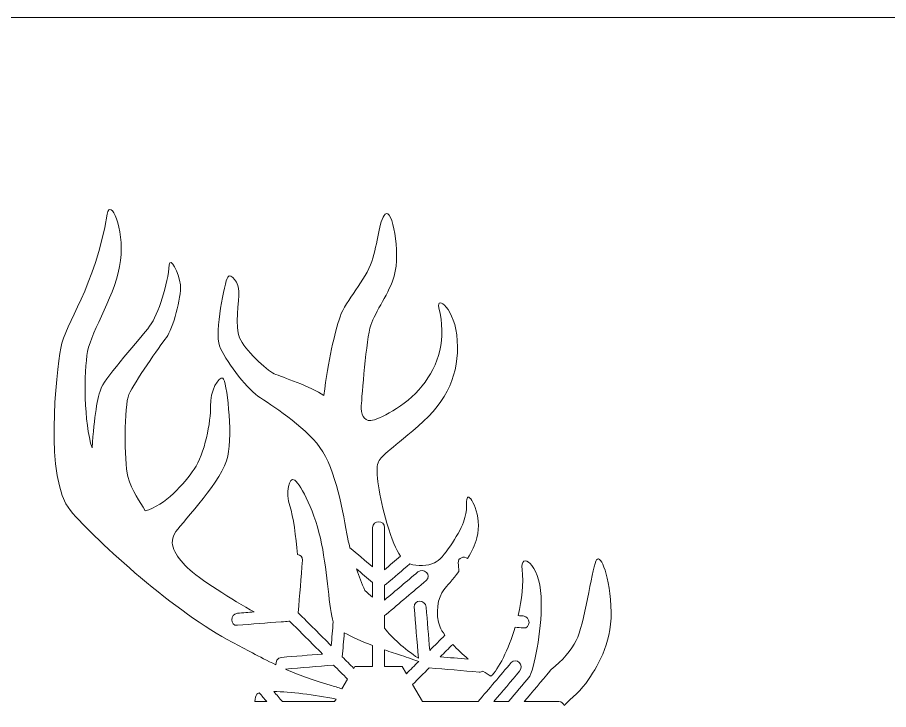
# Model space of a CAD drawing. Header units: inches. Extents: x -622 to 5384, y -2318 to 2869.
# Drawn here: x 2884.3 to 3204.1, y -1592.3 to -1338.1 of the extents above; entities that cross this region are included whole.
import ezdxf

# ---------------------------------------------------------------- set-up
doc = ezdxf.new("R2010")
doc.units = ezdxf.units.IN
doc.header["$MEASUREMENT"] = 0
doc.layers.add('Layer 1', color=7, linetype='Continuous')

msp = doc.modelspace()

# ---------------------------------------------------------------- linework, layer by layer
at = {"layer": 'Layer 1', "lineweight": 0}
msp.add_lwpolyline([(2402.19, -1338.07), (2402.19, -2317.69), (3381.81, -2317.69), (3381.81, -1338.07), (2402.19, -1338.07)], dxfattribs=at)
for points, knots in [([(2900.2, -1459.51), (2901.84, -1450.28), (2912.71, -1437.36), (2917.22, -1410.3), (2918.24, -1404.15), (2923.57, -1415.43), (2922.14, -1427.32), (2920.7, -1439.21), (2911.48, -1453.15), (2910.04, -1460.74), (2908.61, -1468.32), (2908.61, -1487.18), (2911.68, -1496.2), (2912.5, -1484.72), (2913.53, -1477.55), (2915.17, -1473.86), (2916.81, -1470.17), (2929.52, -1455.81), (2932.8, -1451.51), (2936.08, -1447.2), (2939.52, -1435.72), (2939.98, -1428.96), (2940.18, -1425.88), (2943.67, -1431.62), (2944.08, -1436.34), (2944.49, -1441.05), (2941.41, -1452.33), (2938.95, -1455.61), (2936.49, -1458.89), (2927.06, -1472.22), (2925.21, -1476.52), (2923.37, -1480.83), (2923.37, -1500.92), (2924.8, -1506.66), (2926.24, -1512.4), (2929.31, -1515.68), (2931.16, -1519.37), (2938.54, -1517.32), (2945.51, -1509.32), (2949.2, -1503.99), (2952.89, -1498.66), (2955.35, -1486.36), (2955.15, -1480.83), (2954.94, -1475.29), (2958.22, -1469.76), (2959.66, -1470.58), (2961.09, -1471.4), (2963.35, -1490.46), (2961.5, -1499.28), (2959.66, -1508.09), (2945.51, -1522.65), (2942.44, -1526.96), (2939.36, -1531.26), (2942.03, -1535.57), (2946.74, -1540.28), (2950.51, -1544.05), (2963.68, -1552.25), (2971.13, -1556.45), (2969.11, -1556.62), (2967.08, -1556.79), (2965.06, -1556.96), (2962.25, -1557.19), (2962.23, -1561.59), (2965.06, -1561.36), (2970.41, -1560.92), (2975.76, -1560.48), (2981.11, -1560.04), (2982.2, -1560.06), (2983.16, -1559.96), (2983.94, -1559.8), (2984.01, -1559.8), (2984.08, -1559.79), (2984.14, -1559.79), (2988.18, -1563.82), (2992.22, -1567.86), (2996.26, -1571.9), (2991.26, -1572.32), (2986.25, -1572.73), (2981.25, -1573.14), (2979.69, -1573.27), (2978.99, -1574.69), (2979.16, -1575.88), (2972.72, -1572.87), (2967.98, -1570.02), (2963.14, -1567.55), (2943.05, -1557.3), (2913.32, -1530.65), (2903.69, -1519.17), (2894.05, -1507.68), (2898.56, -1468.73), (2900.2, -1459.51)], [0, 0, 0, 0, 1, 1, 1, 2, 2, 2, 3, 3, 3, 4, 4, 4, 5, 5, 5, 6, 6, 6, 7, 7, 7, 8, 8, 8, 9, 9, 9, 10, 10, 10, 11, 11, 11, 12, 12, 12, 13, 13, 13, 14, 14, 14, 15, 15, 15, 16, 16, 16, 17, 17, 17, 18, 18, 18, 19, 19, 19, 20, 20, 20, 21, 21, 21, 22, 22, 22, 23, 23, 23, 24, 24, 24, 25, 25, 25, 26, 26, 26, 27, 27, 27, 28, 28, 28, 29, 29, 29, 30, 30, 30, 30]), ([(2961.5, -1433.47), (2962.73, -1431.62), (2965.6, -1435.93), (2965.6, -1438.8), (2965.6, -1441.67), (2964.1, -1452.03), (2965.81, -1455.81), (2967.65, -1459.92), (2975.65, -1467.71), (2978.52, -1468.94), (2981.39, -1470.17), (2992.05, -1473.65), (2996.77, -1476.93), (2998.41, -1464.02), (3000.66, -1453.97), (3002.71, -1448.02), (3004.76, -1442.08), (3012.14, -1434.49), (3014.4, -1427.73), (3016.65, -1420.96), (3016.86, -1412.76), (3019.32, -1410.3), (3021.78, -1407.84), (3025.05, -1424.18), (3022.6, -1433.06), (3020.96, -1439), (3015.63, -1446.18), (3013.99, -1451.1), (3012.35, -1456.02), (3010.71, -1477.55), (3010.5, -1480.62), (3010.3, -1483.7), (3011.32, -1486.36), (3013.99, -1486.16), (3016.65, -1485.95), (3026.7, -1481.03), (3032.85, -1473.45), (3039, -1465.86), (3041.81, -1455.98), (3039, -1444.74), (3037.77, -1439.82), (3045.15, -1444.95), (3045.76, -1456.84), (3046.38, -1468.73), (3042.48, -1478.78), (3031.41, -1488.21), (3020.34, -1497.64), (3017.68, -1499.07), (3016.65, -1501.74), (3015.63, -1504.4), (3016.9, -1513.94), (3019.93, -1523.88), (3021.79, -1529.95), (3023.22, -1533.52), (3024.93, -1535.96), (3022.97, -1537.63), (3021.01, -1539.29), (3019.05, -1540.95), (3019.05, -1535.78), (3019.05, -1530.62), (3019.05, -1525.45), (3019.05, -1522.61), (3014.64, -1522.61), (3014.64, -1525.45), (3014.64, -1530.26), (3014.64, -1535.08), (3014.64, -1539.9), (3011.87, -1537.55), (3009.1, -1535.2), (3006.33, -1532.85), (3006.03, -1531.72), (3005.78, -1530.64), (3005.58, -1529.62), (3003.74, -1520.19), (3001.28, -1504.2), (2995.33, -1496), (2989.38, -1487.8), (2977.29, -1480.42), (2972.57, -1477.14), (2967.86, -1473.86), (2960.27, -1463.61), (2958.43, -1458.69), (2956.58, -1453.76), (2960.27, -1435.31), (2961.5, -1433.47)], [0, 0, 0, 0, 1, 1, 1, 2, 2, 2, 3, 3, 3, 4, 4, 4, 5, 5, 5, 6, 6, 6, 7, 7, 7, 8, 8, 8, 9, 9, 9, 10, 10, 10, 11, 11, 11, 12, 12, 12, 13, 13, 13, 14, 14, 14, 15, 15, 15, 16, 16, 16, 17, 17, 17, 18, 18, 18, 19, 19, 19, 20, 20, 20, 21, 21, 21, 22, 22, 22, 23, 23, 23, 24, 24, 24, 25, 25, 25, 26, 26, 26, 27, 27, 27, 28, 28, 28, 28]), ([(2987.12, -1535.39), (2986.49, -1528.85), (2985.57, -1521.29), (2984.26, -1517.53), (2982.62, -1512.81), (2983.85, -1506.45), (2986.1, -1508.09), (2988.36, -1509.73), (2993.69, -1519.99), (2995.95, -1531.47), (2998.07, -1542.3), (2998.74, -1555.49), (3000.19, -1560.05), (2999.94, -1562.99), (2999.7, -1565.93), (2999.46, -1568.87), (2995.42, -1564.83), (2991.38, -1560.79), (2987.34, -1556.75), (2987.34, -1556.73), (2987.34, -1556.71), (2987.35, -1556.69), (2987.88, -1550.29), (2988.4, -1543.89), (2988.93, -1537.49), (2989.04, -1536.17), (2988.13, -1535.48), (2987.12, -1535.39)], [0, 0, 0, 0, 1, 1, 1, 2, 2, 2, 3, 3, 3, 4, 4, 4, 5, 5, 5, 6, 6, 6, 7, 7, 7, 8, 8, 8, 9, 9, 9, 9]), ([(3049.46, -1514.45), (3050.28, -1512.81), (3055.2, -1521.01), (3052.94, -1529.21), (3052.23, -1531.8), (3050.99, -1534.38), (3049.55, -1536.8), (3048.2, -1535.87), (3045.93, -1536.41), (3046.1, -1538.47), (3046.19, -1539.49), (3046.27, -1540.52), (3046.36, -1541.55), (3044.08, -1544.61), (3041.89, -1547.04), (3040.84, -1548.28), (3038.59, -1550.94), (3037.56, -1557.3), (3039.41, -1562.01), (3039.74, -1562.85), (3040.38, -1563.87), (3041.22, -1564.99), (3039.36, -1566.85), (3037.5, -1568.71), (3035.63, -1570.57), (3035.2, -1565.27), (3034.76, -1559.96), (3034.32, -1554.65), (3034.09, -1551.85), (3029.68, -1551.82), (3029.91, -1554.65), (3030.43, -1560.92), (3030.95, -1567.19), (3031.47, -1573.47), (3026.03, -1569.81), (3021.85, -1565.97), (3019.05, -1562.46), (3019.05, -1560.88), (3019.05, -1559.29), (3019.05, -1557.7), (3019.25, -1557.62), (3019.45, -1557.5), (3019.65, -1557.34), (3024.55, -1553.19), (3029.45, -1549.04), (3034.35, -1544.88), (3036.51, -1543.05), (3033.38, -1539.94), (3031.23, -1541.77), (3027.17, -1545.21), (3023.11, -1548.65), (3019.05, -1552.09), (3019.05, -1550.25), (3019.05, -1548.41), (3019.05, -1546.56), (3019.25, -1546.47), (3019.45, -1546.36), (3019.65, -1546.2), (3022.55, -1543.74), (3025.45, -1541.28), (3028.35, -1538.82), (3031.07, -1539.78), (3034.9, -1539.51), (3037.36, -1538.44), (3040.64, -1537), (3046.17, -1528.19), (3048.02, -1523.47), (3049.87, -1518.76), (3048.64, -1516.09), (3049.46, -1514.45)], [0, 0, 0, 0, 1, 1, 1, 2, 2, 2, 3, 3, 3, 4, 4, 4, 5, 5, 5, 6, 6, 6, 7, 7, 7, 8, 8, 8, 9, 9, 9, 10, 10, 10, 11, 11, 11, 12, 12, 12, 13, 13, 13, 14, 14, 14, 15, 15, 15, 16, 16, 16, 17, 17, 17, 18, 18, 18, 19, 19, 19, 20, 20, 20, 21, 21, 21, 22, 22, 22, 23, 23, 23, 23]), ([(3055.14, -1578.17), (3056.22, -1578.95), (3057.23, -1579.6), (3058.07, -1580.06), (3060.94, -1577.52), (3064.53, -1570.33), (3066.97, -1562.09), (3067.97, -1562.17), (3068.97, -1562.26), (3069.97, -1562.34), (3072.8, -1562.57), (3072.78, -1558.17), (3069.97, -1557.93), (3069.35, -1557.88), (3068.74, -1557.83), (3068.12, -1557.78), (3069.48, -1551.97), (3070.16, -1545.96), (3069.55, -1540.9), (3068.73, -1534.13), (3075.9, -1538.44), (3076.52, -1550.74), (3077.07, -1561.74), (3074.34, -1575.03), (3072.44, -1580.06), (3069.8, -1583.17), (3067.16, -1586.28), (3064.53, -1589.39), (3062.73, -1589.39), (3060.94, -1589.39), (3059.14, -1589.39), (3062.3, -1585.66), (3065.47, -1581.93), (3068.63, -1578.19), (3070.46, -1576.04), (3067.36, -1572.91), (3065.52, -1575.08), (3061.47, -1579.85), (3057.43, -1584.62), (3053.38, -1589.39), (3046.59, -1589.39), (3039.79, -1589.39), (3032.99, -1589.39), (3032.99, -1589.39), (3029.35, -1583.09), (3029.35, -1583.09), (3031.38, -1581.06), (3033.4, -1579.04), (3035.43, -1577.01), (3041.55, -1577.52), (3047.67, -1578.02), (3053.79, -1578.53), (3054.35, -1578.57), (3054.8, -1578.43), (3055.14, -1578.17)], [0, 0, 0, 0, 1, 1, 1, 2, 2, 2, 3, 3, 3, 4, 4, 4, 5, 5, 5, 6, 6, 6, 7, 7, 7, 8, 8, 8, 9, 9, 9, 10, 10, 10, 11, 11, 11, 12, 12, 12, 13, 13, 13, 14, 14, 14, 15, 15, 15, 16, 16, 16, 17, 17, 17, 18, 18, 18, 18]), ([(3080.16, -1577.53), (3084.31, -1574.49), (3087.66, -1570.36), (3089.43, -1566.93), (3092.3, -1561.4), (3095.17, -1541.31), (3096.61, -1537.82), (3098.04, -1534.34), (3101.32, -1541.51), (3102.15, -1554.22), (3102.97, -1566.93), (3097.84, -1575.34), (3093.94, -1581.29), (3091.46, -1585.08), (3087.55, -1588.21), (3085, -1590.83), (3084.74, -1590.04), (3084.08, -1589.39), (3082.99, -1589.39), (3078.76, -1589.39), (3074.52, -1589.39), (3070.28, -1589.39), (3073.45, -1585.66), (3076.61, -1581.93), (3079.78, -1578.19), (3079.96, -1577.98), (3080.07, -1577.76), (3080.16, -1577.53)], [0, 0, 0, 0, 1, 1, 1, 2, 2, 2, 3, 3, 3, 4, 4, 4, 5, 5, 5, 6, 6, 6, 7, 7, 7, 8, 8, 8, 9, 9, 9, 9]), ([(3011.77, -1548.6), (3010.72, -1546.06), (3009.68, -1543.35), (3008.73, -1540.64), (3010.7, -1542.31), (3012.67, -1543.98), (3014.64, -1545.65), (3014.64, -1547.45), (3014.64, -1549.24), (3014.64, -1551.04), (3013.68, -1550.23), (3012.72, -1549.41), (3011.77, -1548.6)], [0, 0, 0, 0, 1, 1, 1, 2, 2, 2, 3, 3, 3, 4, 4, 4, 4]), ([(3008.17, -1576.45), (3008.17, -1576.45), (3007.76, -1577.17), (3007.76, -1577.17), (3006.34, -1575.76), (3004.93, -1574.35), (3003.52, -1572.93), (3003.53, -1572.91), (3003.53, -1572.9), (3003.53, -1572.88), (3003.78, -1569.94), (3004.02, -1567), (3004.26, -1564.07), (3006.95, -1565.64), (3010.71, -1567.27), (3014.64, -1568.77), (3014.64, -1571.33), (3014.64, -1573.89), (3014.64, -1576.45), (3014.64, -1576.45), (3008.17, -1576.45), (3008.17, -1576.45)], [0, 0, 0, 0, 1, 1, 1, 2, 2, 2, 3, 3, 3, 4, 4, 4, 5, 5, 5, 6, 6, 6, 7, 7, 7, 7]), ([(3027.07, -1579.14), (3027.07, -1579.14), (3025.52, -1576.45), (3025.52, -1576.45), (3025.52, -1576.45), (3019.05, -1576.45), (3019.05, -1576.45), (3019.05, -1574.42), (3019.05, -1572.4), (3019.05, -1570.38), (3021.23, -1571.15), (3023.35, -1571.86), (3025.26, -1572.47), (3027.56, -1573.21), (3029.76, -1573.98), (3031.57, -1574.64), (3030.07, -1576.14), (3028.57, -1577.64), (3027.07, -1579.14)], [0, 0, 0, 0, 1, 1, 1, 2, 2, 2, 3, 3, 3, 4, 4, 4, 5, 5, 5, 6, 6, 6, 6]), ([(3039.5, -1572.94), (3041.02, -1571.41), (3042.55, -1569.88), (3044.08, -1568.36), (3045.77, -1570.17), (3047.72, -1572.04), (3049.69, -1573.78), (3046.29, -1573.5), (3042.89, -1573.22), (3039.5, -1572.94)], [0, 0, 0, 0, 1, 1, 1, 2, 2, 2, 3, 3, 3, 3]), ([(3000.33, -1575.97), (3002.04, -1577.69), (3003.76, -1579.4), (3005.47, -1581.12), (3005.47, -1581.12), (3003.41, -1584.69), (3003.41, -1584.69), (3002.01, -1584.25), (3000.55, -1583.79), (2999.02, -1583.34), (2992.43, -1581.37), (2987.12, -1579.38), (2982.62, -1577.43), (2988.52, -1576.95), (2994.43, -1576.46), (3000.33, -1575.97)], [0, 0, 0, 0, 1, 1, 1, 2, 2, 2, 3, 3, 3, 4, 4, 4, 5, 5, 5, 5]), ([(2971.48, -1589.39), (2971.53, -1588.1), (2971.75, -1587.14), (2972.16, -1586.62), (2972.31, -1586.42), (2972.62, -1586.27), (2973.03, -1586.13), (2973.95, -1587.22), (2974.87, -1588.31), (2975.79, -1589.39), (2974.35, -1589.39), (2972.92, -1589.39), (2971.48, -1589.39)], [0, 0, 0, 0, 1, 1, 1, 2, 2, 2, 3, 3, 3, 4, 4, 4, 4]), ([(3001.24, -1588.46), (3001.24, -1588.46), (3000.7, -1589.39), (3000.7, -1589.39), (2994.31, -1589.39), (2987.93, -1589.39), (2981.55, -1589.39), (2980.5, -1588.16), (2979.45, -1586.92), (2978.4, -1585.68), (2984.28, -1585.75), (2993.28, -1586.81), (3001.24, -1588.46)], [0, 0, 0, 0, 1, 1, 1, 2, 2, 2, 3, 3, 3, 4, 4, 4, 4])]:
    msp.add_open_spline(points, degree=3, knots=knots, dxfattribs=at)

doc.saveas('drawing.dxf')
